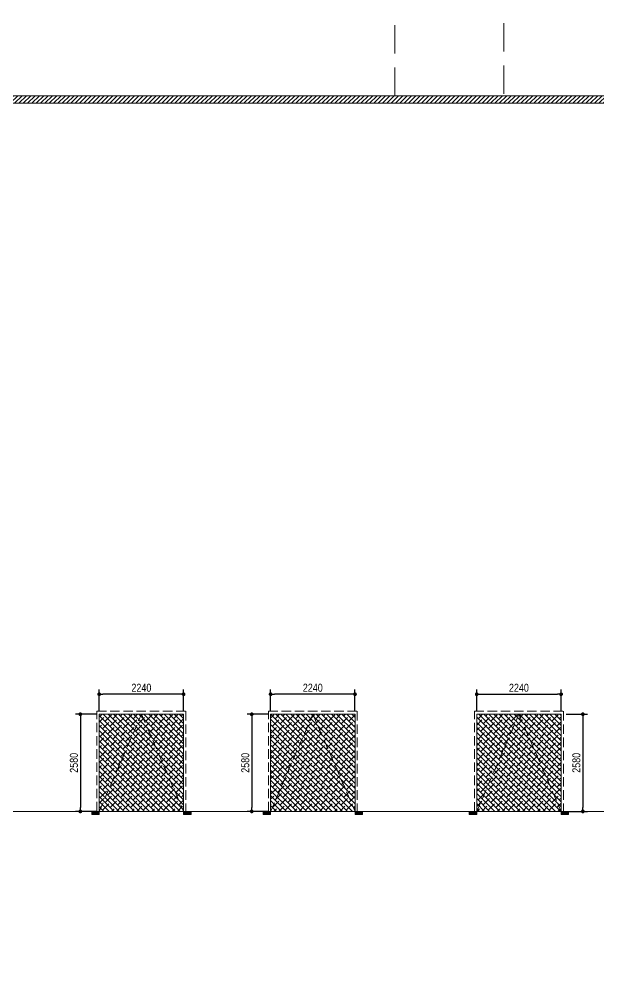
# Model space of a CAD drawing. Header units: millimetres. Extents: x -162958 to 167200, y -450 to 146301.
# Drawn here: x 104972 to 120349, y -2 to 25042 of the extents above; entities that cross this region are included whole.
import ezdxf

# ---------------------------------------------------------------- set-up
doc = ezdxf.new("R2010")
doc.units = ezdxf.units.MM
for name, pattern in [('Xr_MB nha xuong CM2$0$DASH', [0.35, 0.25, -0.1]), ('Xr_MB nha xuong CM2$0$DASHED', [0.75, 0.5, -0.25]), ('Xr_MB nha xuong CM2$0$HIDDENX2', [0.75, 0.5, -0.25])]:
    doc.linetypes.add(name, pattern=pattern)
doc.layers.get('0').update_dxf_attribs({"lineweight": 5})
doc.layers.get('Defpoints').update_dxf_attribs({"color": 6, "lineweight": 5})
for name, color, linetype, lineweight in [('1.kich thuoc', 7, 'Continuous', 5), ('CJSC.3-Net thay', 140, 'Continuous', 5), ('CJSC.8-Cua', 15, 'Continuous', 5), ('Xr_MB nha xuong CM2$0$A-Solid-Wall H', 9, 'Continuous', 18), ('Xr_MB nha xuong CM2$0$A-Solid-WallC', 2, 'Continuous', 5), ('Xr_MB nha xuong CM2$0$CJSC.1-Be tong', 2, 'Continuous', 5), ('Xr_MB nha xuong CM2$0$CJSC.11-Khuat', 152, 'Xr_MB nha xuong CM2$0$HIDDENX2', 5), ('Xr_MB nha xuong CM2$0$CJSC.3-Net thay', 140, 'Continuous', 5), ('Xr_MB nha xuong CM2$0$CJSC.4-Net manh', 8, 'Continuous', 5), ('Xr_MB nha xuong CM2$0$CJSC.6-Hatch', 251, 'Continuous', 5)]:
    doc.layers.add(name, color=color, linetype=linetype, lineweight=lineweight)
doc.styles.add('Arial', font='arial.ttf', dxfattribs={"width": 0.8})
doc.dimstyles.new('125', dxfattribs={"dimscale": 125, "dimtxt": 1.7, "dimasz": 0.8, "dimexe": 1, "dimexo": 0, "dimgap": 0.5, "dimtad": 1, "dimdec": 0, "dimzin": 0, "dimdsep": 46, "dimtxsty": 'Arial', "dimblk": '20240511_Dot', "dimcen": 1.5, "dimclrd": 9, "dimclre": 9, "dimadec": 0, "dimazin": 0, "dimtfac": 1, "dimtdec": 0, "dimtix": 1, "dimtofl": 0, "dimtmove": 0, "dimatfit": 3, "dimldrblk": '20240511_Open30', "dimfxl": 1, "dimtolj": 1, "dimtzin": 0, "dimarcsym": 1})

# ---------------------------------------------------------------- blocks, each defined once
blk = doc.blocks.new('Xr_MB nha xuong CM2$0$20261F 幕墙')
at = {"layer": 'Xr_MB nha xuong CM2$0$A-Solid-Wall H'}
h = blk.add_hatch(dxfattribs=at)
h.set_pattern_fill('ANSI31', color=256, scale=650)
h.set_pattern_definition([(45, (2194615.53, 817811.32), (-57.452426, 57.452426), [])])
h.paths.add_polyline_path([(3284703, 2280834), (3284703, 2281034), (3204703, 2281034), (3204703, 2280834)])
at = {"layer": 'CJSC.3-Net thay'}
blk.add_line((3284154, 2262033), (3260054, 2262033), dxfattribs=at)
at = {"layer": 'Xr_MB nha xuong CM2$0$A-Solid-WallC'}
blk.add_lwpolyline([(3284703, 2280834), (3284703, 2281034), (3204703, 2281034), (3204703, 2280834)], close=True, dxfattribs=at)
blk = doc.blocks.new('Xr_MB nha xuong CM2$0$20240511dock 2000x2000')
at = {"layer": 'Xr_MB nha xuong CM2$0$CJSC.4-Net manh', "transparency": 33554687}
h = blk.add_hatch(dxfattribs=at)
h.set_pattern_fill('ANSI37', color=251, scale=200)
h.set_pattern_definition([(45, (345845.202, 514073.847), (-17.6776695, 17.6776695), []), (135, (345845.202, 514073.847), (-17.6776695, -17.6776695), [])])
h.paths.add_polyline_path([(264816, -163796), (264896, -163796), (264896, -163596), (264816, -163596)])
h.paths.add_polyline_path([(264816, -166036), (264896, -166036), (264896, -166236), (264816, -166236)])
at = {"layer": 'Xr_MB nha xuong CM2$0$CJSC.6-Hatch', "transparency": 33554559}
h = blk.add_hatch(dxfattribs=at)
h.set_pattern_fill('ANSI38', color=256, scale=30, angle=180)
h.set_pattern_definition([(225, (49094.905, 293751.26), (67.351921, -67.351921), []), (315, (49094.905, 293751.26), (202.055763, -67.351921), [238.125, -142.875])])
h.paths.add_polyline_path([(267476, -163796), (264896, -163796), (264896, -166036), (267476, -166036)])
at = {"layer": 'Xr_MB nha xuong CM2$0$CJSC.1-Be tong'}
for points in [[(264816, -163796), (264896, -163796), (264896, -163596), (264816, -163596)], [(264816, -166036), (264896, -166036), (264896, -166236), (264816, -166236)]]:
    blk.add_lwpolyline(points, close=True, dxfattribs=at)
at = {"layer": 'Xr_MB nha xuong CM2$0$CJSC.11-Khuat', "ltscale": 500}
blk.add_lwpolyline([(264896, -163796), (267476, -164916), (264896, -166036)], dxfattribs=at)
at = {"layer": 'Xr_MB nha xuong CM2$0$CJSC.4-Net manh'}
blk.add_lwpolyline([(267476, -163796), (267476, -166036), (264896, -166036), (264896, -163796)], close=True, dxfattribs=at)
at = {"layer": 'Xr_MB nha xuong CM2$0$CJSC.6-Hatch', "linetype": 'Xr_MB nha xuong CM2$0$DASH', "ltscale": 1000}
blk.add_lwpolyline([(264896, -163736), (267556, -163736), (267556, -166096), (264896, -166096)], close=True, dxfattribs=at)
blk = doc.blocks.new('20240511_Dot')
at = {"color": 0, "linetype": 'ByBlock', "lineweight": -2}
blk.add_line((-0.5, 0), (-1, 0), dxfattribs=at)
at = {"color": 0, "linetype": 'ByBlock', "const_width": 0.5}
blk.add_lwpolyline([(-0.25, 0, 1), (0.25, 0, 1)], format="xyb", close=True, dxfattribs=at)
blk = doc.blocks.new('*D286')
at = {"layer": '1.kich thuoc', "color": 9, "lineweight": -2, "transparency": 16777216}
for p, q in [((111654, 6660), (111654, 7236)), ((113794, 7111), (111754, 7111)), ((113894, 6660), (113894, 7236))]:
    blk.add_line(p, q, dxfattribs=at)
at = {"layer": 'Defpoints', "color": 0, "transparency": 16777216}
for p in [(111654, 7111), (111654, 6660), (113894, 6660)]:
    blk.add_point(p, dxfattribs=at)
at = {"layer": '1.kich thuoc', "color": 9, "lineweight": -2, "transparency": 16777216, "xscale": 100, "yscale": 100, "zscale": 100, "rotation": 180}
blk.add_blockref('20240511_Dot', (111654, 7111), dxfattribs=at)
at = {"layer": '1.kich thuoc', "color": 9, "lineweight": -2, "transparency": 16777216, "xscale": 100, "yscale": 100, "zscale": 100}
blk.add_blockref('20240511_Dot', (113894, 7111), dxfattribs=at)
at = {"layer": '1.kich thuoc', "color": 0, "transparency": 16777216, "insert": (112774, 7282), "char_height": 212.5, "attachment_point": 5, "style": 'Arial'}
blk.add_mtext('\\A1;2240', dxfattribs=at)
blk = doc.blocks.new('20240511_Open30')
at = {"color": 0, "linetype": 'ByBlock', "lineweight": -2}
for p, q in [((-1, 0.27), (0, 0)), ((0, 0), (-1, -0.27)), ((0, 0), (-1, 0))]:
    blk.add_line(p, q, dxfattribs=at)
blk = doc.blocks.new('*D287')
at = {"layer": '1.kich thuoc', "color": 9, "lineweight": -2, "transparency": 16777216}
for p, q in [((111594, 6580), (111029, 6580)), ((111154, 6480), (111154, 4100)), ((111594, 4000), (111029, 4000))]:
    blk.add_line(p, q, dxfattribs=at)
at = {"layer": 'Defpoints', "color": 0, "transparency": 16777216}
for p in [(111594, 6580), (111154, 4000), (111594, 4000)]:
    blk.add_point(p, dxfattribs=at)
at = {"layer": '1.kich thuoc', "color": 9, "lineweight": -2, "transparency": 16777216, "xscale": 100, "yscale": 100, "zscale": 100}
for p, rotation in [((111154, 6580), 90), ((111154, 4000), 270)]:
    blk.add_blockref('20240511_Dot', p, dxfattribs=dict(at, rotation=rotation))
at = {"layer": '1.kich thuoc', "color": 0, "transparency": 16777216, "insert": (110983, 5290), "char_height": 212.5, "attachment_point": 5, "rotation": 90, "style": 'Arial'}
blk.add_mtext('\\A1;2580', dxfattribs=at)
blk = doc.blocks.new('*D288')
at = {"layer": '1.kich thuoc', "color": 9, "lineweight": -2, "transparency": 16777216}
for p, q in [((107104, 6660), (107104, 7236)), ((109244, 7111), (107204, 7111)), ((109344, 6660), (109344, 7236))]:
    blk.add_line(p, q, dxfattribs=at)
at = {"layer": 'Defpoints', "color": 0, "transparency": 16777216}
for p in [(107104, 7111), (107104, 6660), (109344, 6660)]:
    blk.add_point(p, dxfattribs=at)
at = {"layer": '1.kich thuoc', "color": 9, "lineweight": -2, "transparency": 16777216, "xscale": 100, "yscale": 100, "zscale": 100, "rotation": 180}
blk.add_blockref('20240511_Dot', (107104, 7111), dxfattribs=at)
at = {"layer": '1.kich thuoc', "color": 9, "lineweight": -2, "transparency": 16777216, "xscale": 100, "yscale": 100, "zscale": 100}
blk.add_blockref('20240511_Dot', (109344, 7111), dxfattribs=at)
at = {"layer": '1.kich thuoc', "color": 0, "transparency": 16777216, "insert": (108224, 7282), "char_height": 212.5, "attachment_point": 5, "style": 'Arial'}
blk.add_mtext('\\A1;2240', dxfattribs=at)
blk = doc.blocks.new('*D289')
at = {"layer": '1.kich thuoc', "color": 9, "lineweight": -2, "transparency": 16777216}
for p, q in [((107044, 6580), (106479, 6580)), ((106604, 6480), (106604, 4100)), ((107044, 4000), (106479, 4000))]:
    blk.add_line(p, q, dxfattribs=at)
at = {"layer": 'Defpoints', "color": 0, "transparency": 16777216}
for p in [(107044, 6580), (106604, 4000), (107044, 4000)]:
    blk.add_point(p, dxfattribs=at)
at = {"layer": '1.kich thuoc', "color": 9, "lineweight": -2, "transparency": 16777216, "xscale": 100, "yscale": 100, "zscale": 100}
for p, rotation in [((106604, 6580), 90), ((106604, 4000), 270)]:
    blk.add_blockref('20240511_Dot', p, dxfattribs=dict(at, rotation=rotation))
at = {"layer": '1.kich thuoc', "color": 0, "transparency": 16777216, "insert": (106433, 5290), "char_height": 212.5, "attachment_point": 5, "rotation": 90, "style": 'Arial'}
blk.add_mtext('\\A1;2580', dxfattribs=at)
blk = doc.blocks.new('*D275')
at = {"layer": '1.kich thuoc', "color": 9, "lineweight": -2, "transparency": 16777216}
for p, q in [((117126, 6660), (117126, 7236)), ((117226, 7111), (119266, 7111)), ((119366, 6660), (119366, 7236))]:
    blk.add_line(p, q, dxfattribs=at)
at = {"layer": 'Defpoints', "color": 0, "transparency": 16777216}
for p in [(119366, 7111), (117126, 6660), (119366, 6660)]:
    blk.add_point(p, dxfattribs=at)
at = {"layer": '1.kich thuoc', "color": 9, "lineweight": -2, "transparency": 16777216, "xscale": 100, "yscale": 100, "zscale": 100, "rotation": 180}
blk.add_blockref('20240511_Dot', (117126, 7111), dxfattribs=at)
at = {"layer": '1.kich thuoc', "color": 9, "lineweight": -2, "transparency": 16777216, "xscale": 100, "yscale": 100, "zscale": 100}
blk.add_blockref('20240511_Dot', (119366, 7111), dxfattribs=at)
at = {"layer": '1.kich thuoc', "color": 0, "transparency": 16777216, "insert": (118246, 7282), "char_height": 212.5, "attachment_point": 5, "style": 'Arial'}
blk.add_mtext('\\A1;2240', dxfattribs=at)
blk = doc.blocks.new('*D276')
at = {"layer": '1.kich thuoc', "color": 9, "lineweight": -2, "transparency": 16777216}
for p, q in [((119502, 6580), (120068, 6580)), ((119943, 6480), (119943, 4100)), ((119502, 4000), (120068, 4000))]:
    blk.add_line(p, q, dxfattribs=at)
at = {"layer": 'Defpoints', "color": 0, "transparency": 16777216}
for p in [(119502, 6580), (119502, 4000), (119943, 4000)]:
    blk.add_point(p, dxfattribs=at)
at = {"layer": '1.kich thuoc', "color": 9, "lineweight": -2, "transparency": 16777216, "xscale": 100, "yscale": 100, "zscale": 100}
for p, rotation in [((119943, 6580), 90), ((119943, 4000), 270)]:
    blk.add_blockref('20240511_Dot', p, dxfattribs=dict(at, rotation=rotation))
at = {"layer": '1.kich thuoc', "color": 0, "transparency": 16777216, "insert": (119772, 5290), "char_height": 212.5, "attachment_point": 5, "rotation": 90, "style": 'Arial'}
blk.add_mtext('\\A1;2580', dxfattribs=at)

msp = doc.modelspace()

# ---------------------------------------------------------------- block references
at = {"layer": 'CJSC.8-Cua'}
msp.add_blockref('Xr_MB nha xuong CM2$0$20261F 幕墙', (-3161603.5, -2258033.7), dxfattribs=at)

# ---------------------------------------------------------------- next in the draw order: linework, layer by layer
at = {"layer": 'Xr_MB nha xuong CM2$0$CJSC.11-Khuat', "ltscale": 1500}
msp.add_lwpolyline([(117849.8, 127300), (117849.8, 23000), (114949.8, 23000), (114949.8, 26000), (115149.8, 26000), (115149.8, 65100), (106049.8, 65100), (106049.8, 73799.9), (115149.8, 73799.9), (115149.8, 124900), (62849.8, 124900), (62849.8, 23000), (48149.8, 23000), (48149.8, 124900), (30249.8, 124900), (30249.8, 127300)], dxfattribs=at)
at = {"layer": 'Xr_MB nha xuong CM2$0$CJSC.4-Net manh', "linetype": 'Xr_MB nha xuong CM2$0$DASHED', "ltscale": 2000, "const_width": 3}
msp.add_lwpolyline([(-0.2, -0.2), (165999.8, -0.2), (165999.8, 146299.9), (-0.2, 146299.9)], close=True, dxfattribs=at)

# ---------------------------------------------------------------- next in the draw order: block references
at = {"layer": 'Xr_MB nha xuong CM2$0$CJSC.3-Net thay', "rotation": 90.00000000000001}
for p in [(-56690.1, -260896), (-52140.1, -260896), (-46670.1, -260896.1)]:
    msp.add_blockref('Xr_MB nha xuong CM2$0$20240511dock 2000x2000', p, dxfattribs=at)

# ---------------------------------------------------------------- next in the draw order: dimensions: what is measured, and where the dimension line sits
at = {"layer": '1.kich thuoc'}
for base, p1, p2, angle, picture, middle in [((107104.4, 7111.2), (109344.4, 6659.7), (107104.4, 6659.7), 180, '*D288', (108224.4, 7282.2)), ((111654.4, 7111.2), (113894.4, 6659.7), (111654.4, 6659.7), 180, '*D286', (112774.4, 7282.2)), ((106603.7, 3999.7), (107044.4, 6579.7), (107044.4, 3999.7), 90, '*D289', (106432.7, 5289.7)), ((111153.7, 3999.7), (111594.4, 6579.7), (111594.4, 3999.7), 90, '*D287', (110982.7, 5289.7)), ((119942.6, 3999.7), (119502, 6579.7), (119502, 3999.7), 90, '*D276', (119771.7, 5289.7))]:
    dim = msp.add_linear_dim(base=base, p1=p1, p2=p2, angle=angle, dimstyle='125', dxfattribs=at)
    dim.commit()
    dim.dimension.update_dxf_attribs({"geometry": picture, "text_midpoint": middle})
dim = msp.add_linear_dim(base=(119365.6, 7111.2), p1=(117125.6, 6659.7), p2=(119365.6, 6659.7), dimstyle='125', dxfattribs=at)
dim.commit()
dim.dimension.update_dxf_attribs({"geometry": '*D275', "text_midpoint": (118245.6, 7282.2)})

doc.saveas('drawing.dxf')
